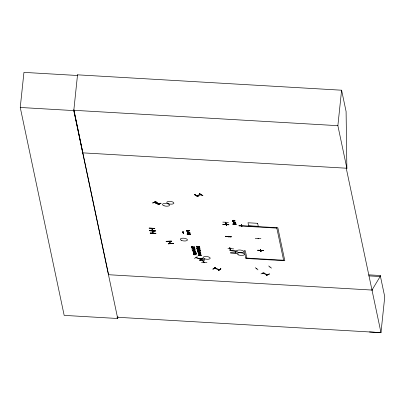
<?xml version="1.0" encoding="UTF-8"?>
<svg xmlns="http://www.w3.org/2000/svg" width="405" height="405" viewBox="0 0 405 405"><rect width="100%" height="100%" fill="white"/><g stroke="black" fill="none" stroke-linecap="round" stroke-linejoin="round"><path stroke-width="0.61" d="M149.642 230.455L155.317 230.809L149.627 230.308M155.874 233.457L150.199 233.138L155.859 233.285M223.307 224.375L228.982 224.729M231.128 236.844L225.443 236.52L225.418 236.257L231.093 236.601L231.123 236.93L225.443 236.586L231.108 236.748M233.655 248.903L227.959 248.392M263.442 250.523L257.762 250.179M262.688 273.248L267.594 274.752M117.916 316.619L117.718 318.502L64.177 315.384L20.25 107.472L23.941 72.379L77.476 75.492M117.718 318.502L73.791 110.59L77.537 74.758M78.286 131.868L78.317 131.579M149.678 230.673L155.378 231.128L149.703 230.799M152.138 229.67L152.569 231.898L152.882 231.918C153.399 231.27 151.693 229.215 152.452 229.701M152.569 231.898L152.169 229.65M154.796 228.359L149.151 228.061M155.317 230.789L149.622 230.359M166.136 241.299L171.598 241.198L166.146 241.299M173.629 243.532L168.267 243.8L173.522 243.42M183.581 233.675L183.131 231.452L182.837 231.473L183.268 233.685L183.586 233.695L182.918 231.442M194.719 194.273L194.699 194.562C195.139 194.81 202.394 199.27 194.451 194.602L197.903 196.622M194.496 258.446L197.205 256.719M202.743 195.661L199.285 193.58L202.713 195.63M199.417 260.071L204.884 259.939L199.523 260.192M202.454 258.167L199.989 259.909M200.197 260.005L202.642 258.218L200.176 259.964M206.909 262.288L201.543 262.496M212.909 269.102L215.5 267.386L212.934 269.072M222.902 224.38L228.577 224.795L222.882 224.299M218.482 270.51L220.75 268.672L218.406 270.525L218.675 270.56M228.476 222.396L222.831 222.122M241.36 224.456L241.927 226.699M260.901 238.585L255.246 238.307M257.777 250.361L263.458 250.675M257.95 269.867L255.287 267.7M261.098 251.738L260.405 249.46L261.098 251.723L260.785 251.718L260.349 249.505L260.643 249.485M261.012 273.917L264.1 272.312M263.452 250.705L257.752 250.239M266.49 275.628L269.34 273.962L266.257 275.476M268.682 265.974L271.477 268.125M269.34 273.993L269.067 273.912M369.507 331.984L380.983 332.621L346.245 168.202L346.872 168.267L337.871 125.671L341.597 90.209L77.547 74.834M371.992 290.061L380.148 276.539L380.255 275.516L368.884 274.853M152.351 230.526C152.969 230.48 151.718 227.98 152.123 228.369M225.62 222.593L225.539 222.35L226.036 224.562M225.899 224.846L225.641 224.613M228.081 236.262L228.298 236.267M230.911 248.432L230.693 248.614M258.253 238.753L257.965 238.737L258.253 238.601M260.709 250.371L260.425 250.356M228.577 224.724L222.877 224.324M154.821 228.415L149.146 228.152M166.227 241.38L171.578 241.127M168.839 241.375L170.748 243.552M151.865 228.354L152.285 230.475M152.28 230.323L152.538 230.339M152.913 233.174C151.976 232.121 152.908 230.48 152.498 231.204M152.842 232.971L153.151 233.174M153.125 233.153L152.68 231.017M225.803 222.406L225.565 222.568M226.552 225.767L226.111 223.53L226.562 225.742M154.194 202.47L158.927 204.09L154.209 202.444M159.064 204.019L154.345 202.373L159.043 204.034M156.887 203.006L156.512 203.113L156.917 202.991M157.008 203.259L157.297 203.153L156.892 203.275M152.569 231.883L152.852 231.842L152.376 229.66M230.354 249.895C230.931 249.404 229.129 247.227 229.964 247.733L230.399 249.946L230.081 249.931L229.681 247.678M213.167 269.092L215.43 267.33M152.928 203.001L155.89 201.437M256.664 268.707L256.917 268.702M269.988 267.138L269.857 267.027M226.395 224.664L226.633 224.674M235.366 252.705L235.396 252.841M218.695 270.591L220.998 268.798L220.705 268.738M152.695 230.86L153.171 230.779M183.045 232.627L182.417 232.5L182.984 232.536M196.41 257.828L196.055 257.62M201.103 259.084L200.617 258.871M200.971 259.073L196.131 257.631M196.354 195.554L200.9 194.648M201.027 194.734L200.571 194.83M195.529 254.294C196.339 253.783 194.137 253.252 194.997 254.289C190.77 253.495 197.944 253.12 195.529 254.305M169.219 241.532L169.022 241.552M170.915 243.521L169.047 241.324M203.816 262.05L204.216 262.288M204.196 262.263L202.09 260.076L202.51 260.309M155.905 201.437L152.69 202.976L156.143 201.548L155.879 201.457M160.927 203.189L157.707 204.672M153.232 230.89L152.72 230.774M230.288 248.797L230.769 248.822M260.501 250.654L260.02 250.624M200.946 194.749L196.476 195.625M226.233 224.572L226.01 224.532M228.187 236.753L228.445 236.981M260.704 250.386L260.45 250.184M219.515 269.664L214.402 268.353M197.878 196.663L198.131 196.612L194.643 194.542M262.764 273.162L267.69 274.696M256.76 268.809L256.881 268.687M241.274 225.529L241.532 225.56M196.547 195.62L196.86 195.453M201.027 259.073L196.025 257.696M182.944 232.622L182.488 232.581M154.756 202.176L159.474 203.821M346.245 168.202L346.862 168.237L346.093 111.491L341.597 90.209M337.871 125.671L73.821 110.297L108.56 274.722L372.61 290.096M20.25 107.472L73.791 110.59M82.195 152.822L346.862 168.237M276.823 228.116L238.99 225.909L238.899 225.479L277.835 227.747L284.806 260.724L245.87 258.456L244.215 250.639L245.319 250.705L246.883 258.091M150.174 233.012L155.859 233.336M245.779 258.025L283.611 260.228M368.773 275.876L380.148 276.539M116.934 317.247L380.983 332.621L384.75 296.799L380.255 275.516M152.736 230.85L153.247 230.88M225.408 236.312L231.093 236.652M230.313 248.908L230.759 248.913M241.314 224.486L241.922 226.714M241.264 225.615L241.547 225.636L241.243 225.625M203.831 262.096L204.029 262.298L202.12 260.116M202.277 260.288L202.394 260.106M214.442 268.267L219.596 269.598M202.378 258.182L202.662 258.248M160.861 203.194L161.124 203.285L157.93 204.798M154.902 202.13L159.621 203.776M154.725 202.227L159.443 203.872M225.767 222.38L226.228 224.552M199.483 193.575L202.93 195.661M168.267 243.8L173.542 243.395M153.095 232.986L152.842 233.123M276.731 227.681L283.702 260.658M73.882 109.558L82.812 152.862M193.585 248.498C191.646 249.47 191.54 247.283 193.585 248.498M195.104 249.434C193.139 250.401 193.074 248.219 195.104 249.434M192.628 246.65L192.709 246.908A0.84 0.319 6 0 0 193.018 247.096A0.749 0.284 6 0 0 193.382 247.177L194.44 247.09L194.329 246.549C193.934 247.384 192.795 246.625 191.449 246.427L191.585 247.07L191.935 247.09L191.833 246.599L192.628 246.65M196.217 254.77L193.96 254.801L193.22 254.34L196.217 254.77M188.705 233.543C186.032 233.164 190.158 234.799 190.183 233.564A0.683 0.258 6 0 0 189.94 233.361L189.834 233.326A0.775 0.294 6 0 0 189.408 233.255L188.705 233.543M194.076 251.53C191.403 251.146 195.529 252.786 195.554 251.545A0.683 0.258 6 0 0 195.311 251.348L195.205 251.308A0.775 0.294 6 0 0 194.78 251.237L194.076 251.53M199.275 252.887C196.607 252.502 200.733 254.143 200.753 252.907A0.683 0.258 6 0 0 200.515 252.705L200.404 252.669A0.775 0.294 6 0 0 199.984 252.598L199.275 252.887M234.475 223.525C231.802 223.14 235.933 224.78 235.953 223.54A0.683 0.258 6 0 0 235.715 223.342L235.604 223.302A0.775 0.294 6 0 0 235.183 223.236L234.475 223.525M197.281 247.47L198.582 247.981C198.526 246.291 199.457 248.594 199.655 247.814C199.331 247.05 197.883 247.03 197.281 247.47M198.835 254.826L200.136 255.337C200.08 253.646 201.017 255.95 201.209 255.175C200.885 254.406 199.442 254.391 198.835 254.826M193.848 252.928L195.423 253.1L193.848 252.928M189.008 233.644L189.844 233.594L189.008 233.644M194.38 251.626L195.215 251.581L194.38 251.626M199.579 252.988L200.419 252.938L199.579 252.988M234.778 223.626L235.614 223.575L234.778 223.626M198.263 250.523L199.918 250.695L198.263 250.523M191.641 247.511C194.861 249.52 196.015 246.407 191.641 247.511M200.273 250.624C200.794 251.748 195.154 250.482 198.106 250.756A1.028 0.39 6 0 1 197.913 250.457A0.886 0.339 6 0 1 198.166 250.29L199.923 250.371A0.729 0.278 6 0 1 200.242 250.553L200.273 250.624M193.848 252.396L193.489 252.517A0.744 0.284 6 0 1 193.469 252.401C193.129 251.647 198.465 252.285 193.848 252.396M199.052 253.753L198.688 253.879A0.744 0.284 6 0 1 198.673 253.758C198.328 253.003 203.669 253.641 199.052 253.753M199.174 254.335L198.815 254.456A0.744 0.284 6 0 1 198.794 254.34C198.455 253.586 203.791 254.224 199.174 254.335M197.478 248.402C198.258 249.414 202.378 248.862 197.944 248.574C205.021 247.835 192.152 247.475 197.478 248.402M197.746 249.667C198.521 250.68 202.647 250.128 198.212 249.839C202.515 249.374 198.06 248.857 197.746 249.667M191.975 247.561L194.425 247.759L191.975 247.561M186.771 230.531L187.849 230.754L186.771 230.531M189.297 230.759C187.95 231.447 187.955 229.837 189.297 230.759M199.402 246.853C198.642 247.207 196.577 247.389 196.324 246.235L199.321 246.407L199.402 246.853M200.531 252.204C199.771 252.558 197.706 252.745 197.453 251.586L200.45 251.758L200.531 252.204M170.51 243.314L170.814 243.339L170.556 243.329M192.102 248.346L193.317 248.483L192.147 248.326M193.62 249.283L194.835 249.419L193.661 249.257M196.663 253.186L193.706 253.165A1.012 0.385 6 0 1 193.509 252.867C194.041 252.482 195.58 252.447 195.731 253.171C196.096 253.925 196.369 252.097 196.663 253.186M186.492 230.455C188.598 232.065 191.606 230.202 186.745 230.313A0.871 0.329 6 0 0 186.492 230.455M199.052 246.827C197.751 247.577 197.761 245.552 199.052 246.827M200.181 252.183C198.88 252.933 198.895 250.903 200.181 252.183M194.03 253.778L194.678 254.127L194.582 253.662L194.03 253.778M197.615 247.465L198.263 247.819L198.161 247.354L197.615 247.465M199.169 254.826L199.817 255.175L199.716 254.71L199.169 254.826M197.615 246.741C196.39 247.323 196.79 245.602 197.615 246.741M198.744 252.097C197.519 252.674 197.923 250.953 198.744 252.097M233.761 220.254C228.648 221.181 238.403 221.125 234.292 220.796L234.186 220.279L233.761 220.254M233.887 220.386L232.799 220.71L233.974 220.781L233.887 220.386M194.876 248.629L192.005 249.07L194.876 248.629M235.654 222.416L233.963 222.527C239.912 223.282 228.987 223.079 235.249 222.877L233.462 222.563L235.133 222.335L233.331 221.925L235.654 222.416M189.884 232.435L188.193 232.551C194.142 233.305 183.212 233.103 189.479 232.9L187.692 232.586L189.363 232.354L187.555 231.944L189.884 232.435M233.472 221.297L232.278 221.09L233.472 221.297M187.702 231.316L186.508 231.108L187.702 231.316M257.636 223.322L248.017 222.76L248.65 225.747L258.263 226.309L257.636 223.322M236.029 224.183L232.895 224L236.029 224.183M236.105 224.547L232.971 224.365L236.105 224.547M190.254 234.201L187.12 234.019L190.254 234.201M190.335 234.571L187.201 234.389L190.335 234.571M236.338 250.994L229.756 250.609L235.067 251.095L235.472 253.003L230.339 252.877L236.652 253.246L236.049 253.054L235.644 251.125L236.338 250.994M197.26 248.928L196.87 248.908L197.26 248.928M199.888 249.09L197.64 248.964L199.888 249.09M192.583 250.138L192.228 250.118L192.426 251.059L192.78 251.08L192.699 250.685L195.342 250.837L192.664 250.528L192.583 250.138M201.255 255.555L198.121 255.368L201.255 255.555M238.535 254.907A3.574 1.357 6 0 0 244.336 254.634A3.574 1.357 6 0 0 239.633 252.685A3.574 1.357 6 0 0 238.535 254.907M237.968 252.234A3.574 1.357 6 0 0 243.769 251.956A3.574 1.357 6 0 0 239.066 250.006A3.574 1.357 6 0 0 237.968 252.234M181.577 240.428A3.574 1.357 6 0 0 187.378 240.15A3.574 1.357 6 0 0 182.68 238.201A3.574 1.357 6 0 0 181.577 240.428M164.04 205.765A3.574 1.357 6 0 0 169.584 205.229A3.574 1.357 6 0 0 164.481 203.447A3.574 1.357 6 0 0 164.04 205.765M168.338 203.715A3.574 1.357 6 0 0 173.882 203.183A3.574 1.357 6 0 0 168.779 201.401A3.574 1.357 6 0 0 168.338 203.715M204.338 258.714A3.574 1.357 6 0 0 210.139 258.441A3.574 1.357 6 0 0 205.441 256.492A3.574 1.357 6 0 0 204.338 258.714"/></g></svg>
